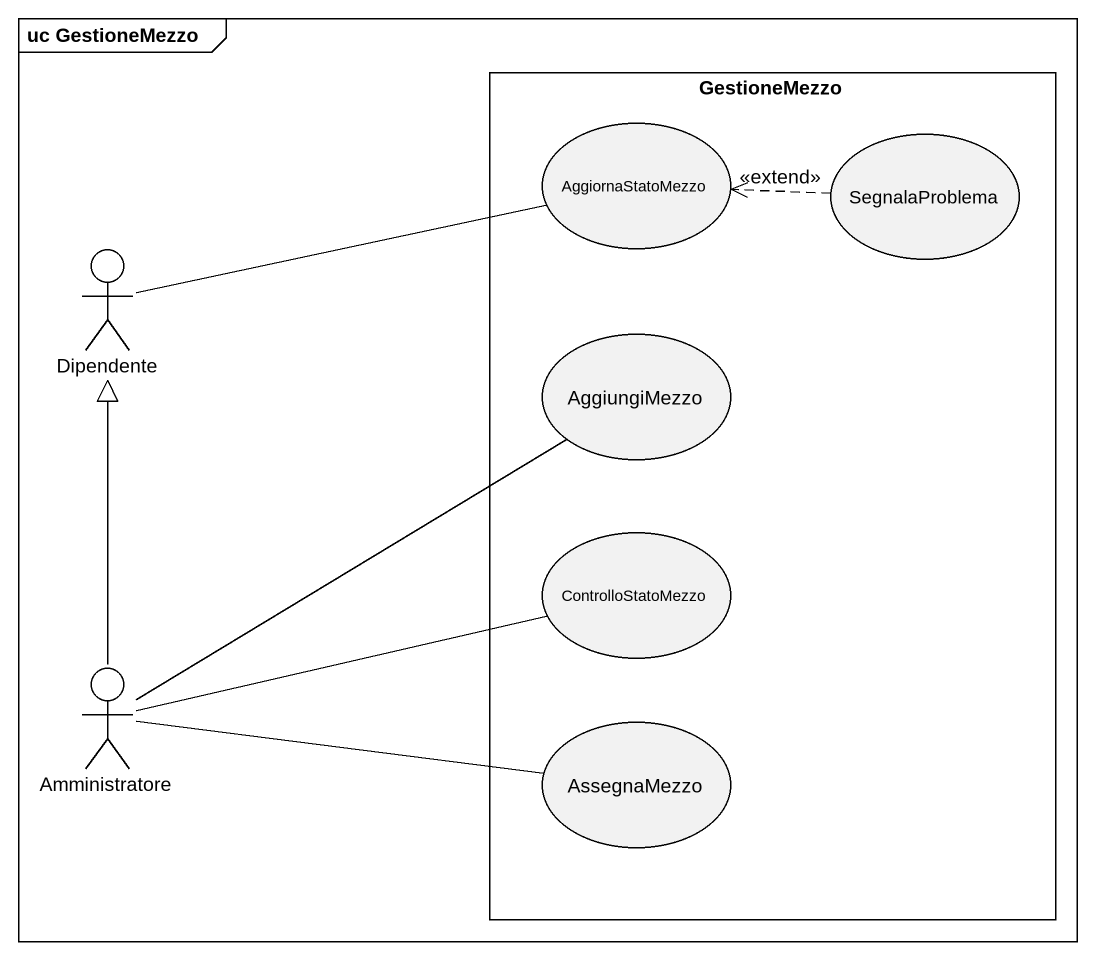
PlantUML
@startuml
mainframe uc GestioneMezzo
rectangle GestioneMezzo {
  usecase AggiornaStatoMezzo
  usecase SegnalaProblema
  usecase AggiungiMezzo
  usecase ControlloStatoMezzo
  usecase AssegnaMezzo
}
actor Dipendente
actor Amministratore
SegnalaProblema .left.> AggiornaStatoMezzo : <<extend>>
Dipendente -right- AggiornaStatoMezzo
Amministratore -up-|> Dipendente
Amministratore -up- AggiungiMezzo
Amministratore -right- ControlloStatoMezzo
Amministratore -right- AssegnaMezzo
@enduml
